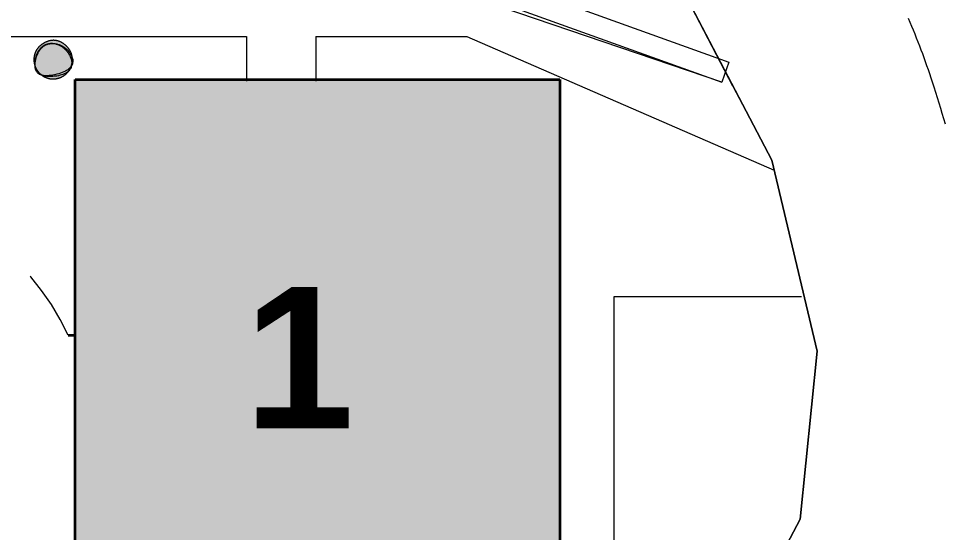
# Model space of a CAD drawing. Header units: centimetres. Extents: x 0.3 to 84.3, y 0.3 to 59.7.
# Drawn here: x 18.474 to 20.44, y 48.256 to 49.347 of the extents above; entities that cross this region are included whole.
import ezdxf

# ---------------------------------------------------------------- set-up
doc = ezdxf.new("R2010")
doc.units = ezdxf.units.CM
for name, pattern in [('AUSGEZOGEN', [0]), ('KURZGESTRICHELT', [0.25, 0.15, -0.1]), ('VERDECKT', [9.525, 6.35, -3.175])]:
    doc.linetypes.add(name, pattern=pattern)
doc.layers.add('Plankopf', color=7, linetype='AUSGEZOGEN', lineweight=25)
doc.styles.add('ARIAL', font='ARIAL.TTF')

msp = doc.modelspace()

# ---------------------------------------------------------------- hatches: boundary and pattern name
at = {"layer": 'Plankopf', "linetype": 'AUSGEZOGEN', "lineweight": 13, "true_color": 0xedf5de}
h = msp.add_hatch(color=7, dxfattribs=at)
h.paths.add_polyline_path([(18.5853, 49.2452), (18.5856, 49.2457), (18.5855, 49.2455)], flags=16)
h.paths.add_polyline_path([(18.5865, 49.2471), (18.5856, 49.2457), (18.5857, 49.2459), (18.5859, 49.2466), (18.5861, 49.2472), (18.5863, 49.2479), (18.5865, 49.2486), (18.5867, 49.2493), (18.5868, 49.2499), (18.5868, 49.2498), (18.5866, 49.248), (18.5865, 49.2471), (18.5873, 49.2488), (18.588, 49.2507), (18.5885, 49.2526), (18.5888, 49.2544), (18.589, 49.2563), (18.5889, 49.2582), (18.5887, 49.2601), (18.5883, 49.2619), (18.5878, 49.2638), (18.5877, 49.2648), (18.5876, 49.2655), (18.5875, 49.2662), (18.5874, 49.2669), (18.5872, 49.2676), (18.5871, 49.2683), (18.5869, 49.269), (18.5867, 49.2697), (18.5865, 49.2704), (18.5863, 49.2711), (18.5861, 49.2718), (18.5859, 49.2725), (18.5856, 49.2732), (18.5854, 49.2739), (18.5851, 49.2746), (18.5848, 49.2752), (18.5845, 49.2759), (18.5841, 49.2766), (18.5838, 49.2773), (18.5834, 49.278), (18.5831, 49.2786), (18.5827, 49.2793), (18.5823, 49.28), (18.5818, 49.2807), (18.5814, 49.2813), (18.5809, 49.282), (18.5804, 49.2827), (18.5799, 49.2834), (18.5794, 49.284), (18.5789, 49.2847), (18.5783, 49.2854), (18.5777, 49.286), (18.5771, 49.2867), (18.5765, 49.2874), (18.5759, 49.288), (18.5752, 49.2887), (18.5745, 49.2893), (18.5738, 49.29), (18.5731, 49.2906), (18.5724, 49.2913), (18.5716, 49.2919), (18.5709, 49.2925), (18.5701, 49.2931), (18.5693, 49.2937), (18.5684, 49.2942), (18.5676, 49.2948), (18.5667, 49.2953), (18.5659, 49.2958), (18.565, 49.2963), (18.5641, 49.2968), (18.5631, 49.2973), (18.5622, 49.2977), (18.5612, 49.2981), (18.5603, 49.2985), (18.5593, 49.2989), (18.5583, 49.2992), (18.5573, 49.2995), (18.5562, 49.2998), (18.5552, 49.3), (18.5541, 49.3002), (18.553, 49.3004), (18.552, 49.3006), (18.5509, 49.3007), (18.5498, 49.3007), (18.5487, 49.3008), (18.5476, 49.3008), (18.5465, 49.3007), (18.5455, 49.3007), (18.5444, 49.3006), (18.5434, 49.3005), (18.5423, 49.3003), (18.5413, 49.3001), (18.5403, 49.2999), (18.5393, 49.2997), (18.5383, 49.2994), (18.5373, 49.2991), (18.5364, 49.2988), (18.5354, 49.2985), (18.5345, 49.2982), (18.5335, 49.2978), (18.5326, 49.2974), (18.5317, 49.297), (18.5308, 49.2966), (18.5299, 49.2962), (18.5291, 49.2957), (18.5282, 49.2952), (18.5274, 49.2948), (18.5266, 49.2943), (18.5258, 49.2938), (18.525, 49.2933), (18.5243, 49.2928), (18.5236, 49.2923), (18.5228, 49.2918), (18.5221, 49.2912), (18.5215, 49.2907), (18.5208, 49.2902), (18.5202, 49.2896), (18.5195, 49.2891), (18.5189, 49.2886), (18.5183, 49.288), (18.5178, 49.2874), (18.5172, 49.2869), (18.5167, 49.2863), (18.5161, 49.2857), (18.5156, 49.2852), (18.5151, 49.2846), (18.5147, 49.284), (18.5142, 49.2834), (18.5138, 49.2828), (18.5133, 49.2822), (18.5129, 49.2816), (18.5125, 49.281), (18.5121, 49.2804), (18.5118, 49.2797), (18.5114, 49.2791), (18.5111, 49.2785), (18.5107, 49.2778), (18.5104, 49.2772), (18.5101, 49.2766), (18.5098, 49.2759), (18.5095, 49.2753), (18.5093, 49.2746), (18.509, 49.2739), (18.5088, 49.2733), (18.5085, 49.2726), (18.5083, 49.2719), (18.5081, 49.2712), (18.5079, 49.2705), (18.5077, 49.2699), (18.5076, 49.2692), (18.5074, 49.2685), (18.5072, 49.2678), (18.5071, 49.2671), (18.507, 49.2664), (18.5069, 49.2657), (18.5068, 49.265), (18.5067, 49.2643), (18.5066, 49.2635), (18.5065, 49.2628), (18.5065, 49.2621), (18.5065, 49.2614), (18.5064, 49.2607), (18.5064, 49.26), (18.5064, 49.2593), (18.5064, 49.2586), (18.5064, 49.2579), (18.5065, 49.2571), (18.5065, 49.2564), (18.5066, 49.2557), (18.5067, 49.255), (18.5067, 49.2543), (18.5068, 49.2536), (18.507, 49.2529), (18.5071, 49.2522), (18.5072, 49.2515), (18.5074, 49.2508), (18.5075, 49.2501), (18.5077, 49.2494), (18.5079, 49.2487), (18.5081, 49.248), (18.5083, 49.2474), (18.5085, 49.2467), (18.5087, 49.246), (18.5088, 49.2473), (18.5089, 49.2491), (18.509, 49.2508), (18.509, 49.2515), (18.5091, 49.2504), (18.5092, 49.2484), (18.5094, 49.2464), (18.5098, 49.2444), (18.5103, 49.2425), (18.5105, 49.2419), (18.5104, 49.2421), (18.5101, 49.2427), (18.5098, 49.2434), (18.5095, 49.244), (18.5092, 49.2447), (18.509, 49.2453), (18.5089, 49.2456), (18.509, 49.2438), (18.5093, 49.2421), (18.5096, 49.2404), (18.51, 49.2388), (18.5106, 49.2372), (18.5113, 49.2357), (18.5121, 49.2342), (18.5131, 49.2329), (18.5142, 49.2316), (18.5155, 49.2304), (18.5169, 49.2294), (18.5186, 49.2284), (18.5204, 49.2276), (18.5224, 49.2269), (18.523, 49.2267), (18.5235, 49.2264), (18.5241, 49.226), (18.5246, 49.2256), (18.5252, 49.2252), (18.5258, 49.2248), (18.5265, 49.2245), (18.5271, 49.2241), (18.5277, 49.2237), (18.5283, 49.2234), (18.529, 49.2231), (18.5296, 49.2228), (18.5302, 49.2225), (18.5309, 49.2222), (18.5315, 49.2219), (18.5322, 49.2216), (18.5329, 49.2214), (18.5335, 49.2211), (18.5342, 49.2209), (18.5349, 49.2207), (18.5356, 49.2205), (18.5362, 49.2203), (18.5369, 49.2201), (18.5376, 49.2199), (18.5383, 49.2198), (18.539, 49.2196), (18.5397, 49.2195), (18.5404, 49.2193), (18.5411, 49.2192), (18.5418, 49.2191), (18.5425, 49.219), (18.5432, 49.219), (18.544, 49.2189), (18.5447, 49.2189), (18.5454, 49.2188), (18.5461, 49.2188), (18.5468, 49.2188), (18.5475, 49.2188), (18.5482, 49.2188), (18.5489, 49.2188), (18.5496, 49.2188), (18.5504, 49.2189), (18.5511, 49.2189), (18.5518, 49.219), (18.5525, 49.2191), (18.5532, 49.2192), (18.5539, 49.2193), (18.5546, 49.2194), (18.5553, 49.2196), (18.556, 49.2197), (18.5567, 49.2199), (18.5574, 49.2201), (18.5581, 49.2202), (18.5587, 49.2204), (18.5594, 49.2206), (18.5601, 49.2209), (18.5608, 49.2211), (18.5614, 49.2213), (18.5621, 49.2216), (18.5628, 49.2219), (18.5634, 49.2221), (18.5641, 49.2224), (18.5647, 49.2227), (18.5654, 49.223), (18.566, 49.2234), (18.5666, 49.2237), (18.5673, 49.224), (18.5679, 49.2244), (18.5685, 49.2248), (18.5691, 49.2251), (18.5697, 49.2255), (18.5703, 49.2259), (18.5709, 49.2263), (18.5714, 49.2267), (18.572, 49.2272), (18.5726, 49.2276), (18.5731, 49.228), (18.5737, 49.2285), (18.5742, 49.229), (18.5747, 49.2294), (18.5753, 49.2299), (18.5758, 49.2304), (18.5763, 49.2309), (18.5768, 49.2314), (18.5773, 49.232), (18.5777, 49.2325), (18.5782, 49.233), (18.5787, 49.2336), (18.5791, 49.2341), (18.5795, 49.2347), (18.58, 49.2353), (18.5792, 49.2347), (18.5803, 49.2358), (18.5808, 49.2362), (18.5822, 49.2378), (18.5834, 49.2394), (18.5843, 49.241), (18.5852, 49.2427), (18.5858, 49.2445), (18.5863, 49.2462)])
h.paths.add_polyline_path([(18.5212, 49.2281), (18.5214, 49.228), (18.5214, 49.228)], flags=16)
h.paths.add_polyline_path([(18.5498, 49.2939), (18.5505, 49.2938), (18.5524, 49.2934), (18.5509, 49.2937)], flags=16)
at = {"layer": 'Plankopf', "linetype": 'AUSGEZOGEN', "lineweight": 13, "true_color": 0xababab}
msp.add_hatch(color=253, dxfattribs=at).paths.add_polyline_path([(18.594, 49.2178), (18.594, 48.0392), (19.6223, 48.0392), (19.6223, 49.2178)])

# ---------------------------------------------------------------- linework, layer by layer
at = {"layer": 'Plankopf', "color": 7, "linetype": 'AUSGEZOGEN', "lineweight": 13}
for p, q in [((18.1164, 49.3085), (18.9574, 49.3085)), ((18.9574, 49.3085), (18.9574, 49.2141)), ((19.1046, 49.3085), (19.1046, 49.2141)), ((19.1046, 49.3085), (19.4246, 49.3085)), ((19.4246, 49.3085), (20.0764, 49.0251))]:
    msp.add_line(p, q, dxfattribs=at)
at = {"layer": 'Plankopf', "color": 7, "linetype": 'AUSGEZOGEN', "lineweight": 35}
for p, q in [((18.594, 48.0392), (18.594, 49.2178)), ((18.594, 49.2178), (19.6223, 49.2178)), ((19.6223, 49.2178), (19.6223, 48.0392))]:
    msp.add_line(p, q, dxfattribs=at)
at = {"layer": 'Plankopf', "color": 7, "linetype": 'VERDECKT', "lineweight": 13}
for p, q in [((19.7375, 48.0397), (19.7375, 48.7565)), ((19.7375, 48.7565), (20.1343, 48.7565))]:
    msp.add_line(p, q, dxfattribs=at)
at = {"layer": 'Plankopf', "color": 7, "linetype": 'KURZGESTRICHELT', "lineweight": 35}
msp.add_line((18.5792, 48.6744), (18.594, 48.6744), dxfattribs=at)
at = {"layer": 'Plankopf', "color": 7, "linetype": 'AUSGEZOGEN', "lineweight": 13}
for points in [[(18.4853, 46.5997), (18.4877, 46.7037), (18.5141, 46.9312), (18.5514, 47.0426), (18.7432, 47.2343), (18.9733, 47.3783), (19.7707, 47.8275), (20.0189, 48.0691), (20.1321, 48.284), (20.1678, 48.641), (20.0714, 49.0462), (19.8929, 49.3885), (19.6616, 49.6848), (19.4015, 49.8874), (19.0369, 50.0708), (19.1246, 50.5204), (19.5247, 50.3702), (19.7272, 50.2527), (19.921, 50.1092), (20.1787, 50.625)], [(18.5141, 46.9312), (15.8814, 46.737), (14.8036, 50.1167), (17.2014, 50.1559), (17.468, 50.1607), (18.4794, 50.1728), (18.7697, 50.1454), (19.0369, 50.0708), (19.4015, 49.8874), (19.6616, 49.6848), (19.8929, 49.3885), (20.0714, 49.0462), (20.1678, 48.641), (20.1321, 48.284), (20.0189, 48.0691), (19.7707, 47.8275), (18.9733, 47.3783), (18.7432, 47.2343), (18.5514, 47.0426), (18.5141, 46.9312)], [(19.9893, 49.2035), (19.8929, 49.3885), (19.6616, 49.6848), (19.42, 49.8729)], [(18.1126, 49.5708), (19.0887, 49.5756), (19.9806, 49.2543), (19.9654, 49.2122), (19.1044, 49.5053), (19.081, 49.5052), (18.1126, 49.5004)], [(18.1126, 49.526), (19.0809, 49.5307), (19.9654, 49.2122)], [(18.552, 49.3006), (18.5509, 49.3007), (18.5498, 49.3007), (18.5487, 49.3008), (18.5476, 49.3008), (18.5465, 49.3007), (18.5455, 49.3007), (18.5444, 49.3006), (18.5434, 49.3005), (18.5423, 49.3003), (18.5413, 49.3001), (18.5403, 49.2999), (18.5393, 49.2997), (18.5383, 49.2994), (18.5373, 49.2991), (18.5364, 49.2988), (18.5354, 49.2985), (18.5345, 49.2982), (18.5335, 49.2978), (18.5326, 49.2974), (18.5317, 49.297), (18.5308, 49.2966), (18.5299, 49.2962), (18.5291, 49.2957), (18.5282, 49.2952), (18.5274, 49.2948), (18.5266, 49.2943), (18.5258, 49.2938), (18.525, 49.2933), (18.5243, 49.2928), (18.5236, 49.2923), (18.5228, 49.2918), (18.5221, 49.2912), (18.5215, 49.2907), (18.5208, 49.2902), (18.5202, 49.2896), (18.5195, 49.2891), (18.5189, 49.2886), (18.5183, 49.288), (18.5178, 49.2874), (18.5172, 49.2869), (18.5167, 49.2863), (18.5161, 49.2857), (18.5156, 49.2852), (18.5151, 49.2846), (18.5147, 49.284), (18.5142, 49.2834), (18.5138, 49.2828), (18.5133, 49.2822), (18.5129, 49.2816), (18.5125, 49.281), (18.5121, 49.2804), (18.5118, 49.2797), (18.5114, 49.2791), (18.5111, 49.2785), (18.5107, 49.2778), (18.5104, 49.2772), (18.5101, 49.2766), (18.5098, 49.2759), (18.5095, 49.2753), (18.5093, 49.2746), (18.509, 49.2739), (18.5088, 49.2733), (18.5085, 49.2726), (18.5083, 49.2719), (18.5081, 49.2712), (18.5079, 49.2705), (18.5077, 49.2699), (18.5076, 49.2692), (18.5074, 49.2685), (18.5072, 49.2678), (18.5071, 49.2671), (18.507, 49.2664), (18.5069, 49.2657), (18.5068, 49.265), (18.5067, 49.2643), (18.5066, 49.2635), (18.5065, 49.2628), (18.5065, 49.2621), (18.5065, 49.2614), (18.5064, 49.2607), (18.5064, 49.26), (18.5064, 49.2593), (18.5064, 49.2586), (18.5064, 49.2579), (18.5065, 49.2571), (18.5065, 49.2564), (18.5066, 49.2557), (18.5067, 49.255), (18.5067, 49.2543), (18.5068, 49.2536), (18.507, 49.2529), (18.5071, 49.2522), (18.5072, 49.2515), (18.5074, 49.2508), (18.5075, 49.2501), (18.5077, 49.2494), (18.5079, 49.2487), (18.5081, 49.248), (18.5083, 49.2474), (18.5085, 49.2467), (18.5087, 49.246), (18.509, 49.2453), (18.5092, 49.2447), (18.5095, 49.244), (18.5098, 49.2434), (18.5101, 49.2427), (18.5104, 49.2421), (18.5107, 49.2414), (18.511, 49.2408), (18.5113, 49.2402), (18.5117, 49.2395), (18.512, 49.2389), (18.5124, 49.2383), (18.5128, 49.2377), (18.5132, 49.2371), (18.5136, 49.2365), (18.514, 49.2359), (18.5144, 49.2354), (18.5148, 49.2348), (18.5152, 49.2342), (18.5157, 49.2337), (18.5161, 49.2331), (18.5166, 49.2326), (18.5171, 49.2321), (18.5176, 49.2315), (18.5181, 49.231), (18.5186, 49.2305), (18.5191, 49.23), (18.5196, 49.2295), (18.5201, 49.2291), (18.5207, 49.2286), (18.5212, 49.2281), (18.5218, 49.2277), (18.5223, 49.2272), (18.5229, 49.2268), (18.5235, 49.2264), (18.5241, 49.226), (18.5246, 49.2256), (18.5252, 49.2252), (18.5258, 49.2248), (18.5265, 49.2245), (18.5271, 49.2241), (18.5277, 49.2237), (18.5283, 49.2234), (18.529, 49.2231), (18.5296, 49.2228), (18.5302, 49.2225), (18.5309, 49.2222), (18.5315, 49.2219), (18.5322, 49.2216), (18.5329, 49.2214), (18.5335, 49.2211), (18.5342, 49.2209), (18.5349, 49.2207), (18.5356, 49.2205), (18.5362, 49.2203), (18.5369, 49.2201), (18.5376, 49.2199), (18.5383, 49.2198), (18.539, 49.2196), (18.5397, 49.2195), (18.5404, 49.2193), (18.5411, 49.2192), (18.5418, 49.2191), (18.5425, 49.219), (18.5432, 49.219), (18.544, 49.2189), (18.5447, 49.2189), (18.5454, 49.2188), (18.5461, 49.2188), (18.5468, 49.2188), (18.5475, 49.2188), (18.5482, 49.2188), (18.5489, 49.2188), (18.5496, 49.2188), (18.5504, 49.2189), (18.5511, 49.2189), (18.5518, 49.219), (18.5525, 49.2191), (18.5532, 49.2192), (18.5539, 49.2193), (18.5546, 49.2194), (18.5553, 49.2196), (18.556, 49.2197), (18.5567, 49.2199), (18.5574, 49.2201), (18.5581, 49.2202), (18.5587, 49.2204), (18.5594, 49.2206), (18.5601, 49.2209), (18.5608, 49.2211), (18.5614, 49.2213), (18.5621, 49.2216), (18.5628, 49.2219), (18.5634, 49.2221), (18.5641, 49.2224), (18.5647, 49.2227), (18.5654, 49.223), (18.566, 49.2234), (18.5666, 49.2237), (18.5673, 49.224), (18.5679, 49.2244), (18.5685, 49.2248), (18.5691, 49.2251), (18.5697, 49.2255), (18.5703, 49.2259), (18.5709, 49.2263), (18.5714, 49.2267), (18.572, 49.2272), (18.5726, 49.2276), (18.5731, 49.228), (18.5737, 49.2285), (18.5742, 49.229), (18.5747, 49.2294), (18.5753, 49.2299), (18.5758, 49.2304), (18.5763, 49.2309), (18.5768, 49.2314), (18.5773, 49.232), (18.5777, 49.2325), (18.5782, 49.233), (18.5787, 49.2336), (18.5791, 49.2341), (18.5795, 49.2347), (18.58, 49.2353), (18.5804, 49.2358), (18.5808, 49.2364), (18.5812, 49.237), (18.5816, 49.2376), (18.582, 49.2382), (18.5823, 49.2388), (18.5827, 49.2394), (18.583, 49.2401), (18.5834, 49.2407), (18.5837, 49.2413), (18.584, 49.242), (18.5843, 49.2426), (18.5846, 49.2432), (18.5849, 49.2439), (18.5852, 49.2446), (18.5854, 49.2452), (18.5857, 49.2459), (18.5859, 49.2466), (18.5861, 49.2472), (18.5863, 49.2479), (18.5865, 49.2486), (18.5867, 49.2493), (18.5869, 49.25), (18.587, 49.2507), (18.5872, 49.2514), (18.5873, 49.2521), (18.5874, 49.2528), (18.5876, 49.2535), (18.5877, 49.2542), (18.5877, 49.2549), (18.5878, 49.2556), (18.5879, 49.2563), (18.5879, 49.257), (18.588, 49.2577), (18.588, 49.2584), (18.588, 49.2592), (18.588, 49.2599), (18.588, 49.2606), (18.588, 49.2613), (18.588, 49.262), (18.5879, 49.2627), (18.5878, 49.2634), (18.5878, 49.2641), (18.5877, 49.2648), (18.5876, 49.2655), (18.5875, 49.2662), (18.5874, 49.2669), (18.5872, 49.2676), (18.5871, 49.2683), (18.5869, 49.269), (18.5867, 49.2697), (18.5865, 49.2704), (18.5863, 49.2711), (18.5861, 49.2718), (18.5859, 49.2725), (18.5856, 49.2732), (18.5854, 49.2739), (18.5851, 49.2746), (18.5848, 49.2752), (18.5845, 49.2759), (18.5841, 49.2766), (18.5838, 49.2773), (18.5834, 49.278), (18.5831, 49.2786), (18.5827, 49.2793), (18.5823, 49.28), (18.5818, 49.2807), (18.5814, 49.2813), (18.5809, 49.282), (18.5804, 49.2827), (18.5799, 49.2834), (18.5794, 49.284), (18.5789, 49.2847), (18.5783, 49.2854), (18.5777, 49.286), (18.5771, 49.2867), (18.5765, 49.2874), (18.5759, 49.288), (18.5752, 49.2887), (18.5745, 49.2893), (18.5738, 49.29), (18.5731, 49.2906), (18.5724, 49.2913), (18.5716, 49.2919), (18.5709, 49.2925), (18.5701, 49.2931), (18.5693, 49.2937), (18.5684, 49.2942), (18.5676, 49.2948), (18.5667, 49.2953), (18.5659, 49.2958), (18.565, 49.2963), (18.5641, 49.2968), (18.5631, 49.2973), (18.5622, 49.2977), (18.5612, 49.2981), (18.5603, 49.2985), (18.5593, 49.2989), (18.5583, 49.2992), (18.5573, 49.2995), (18.5562, 49.2998), (18.5552, 49.3), (18.5541, 49.3002), (18.553, 49.3004), (18.552, 49.3006)], [(18.5548, 49.2286), (18.5504, 49.2276), (18.5463, 49.2268), (18.5425, 49.2262), (18.5389, 49.2258), (18.5356, 49.2255), (18.5325, 49.2255), (18.5296, 49.2256), (18.527, 49.2259), (18.5246, 49.2263), (18.5224, 49.2269), (18.5204, 49.2276), (18.5186, 49.2284), (18.5169, 49.2294), (18.5155, 49.2304), (18.5142, 49.2316), (18.5131, 49.2329), (18.5121, 49.2342), (18.5113, 49.2357), (18.5106, 49.2372), (18.51, 49.2388), (18.5096, 49.2404), (18.5093, 49.2421), (18.509, 49.2438), (18.5089, 49.2455), (18.5088, 49.2473), (18.5089, 49.2491), (18.509, 49.2508), (18.5091, 49.2526), (18.5094, 49.2544), (18.5096, 49.2562), (18.5099, 49.2579), (18.5103, 49.2596), (18.5107, 49.2613), (18.5111, 49.2629), (18.5115, 49.2646), (18.512, 49.2661), (18.5126, 49.2677), (18.5131, 49.2692), (18.5137, 49.2707), (18.5144, 49.2722), (18.5151, 49.2736), (18.5158, 49.275), (18.5165, 49.2763), (18.5173, 49.2776), (18.5181, 49.2789), (18.519, 49.2801), (18.5199, 49.2813), (18.5208, 49.2824), (18.5217, 49.2835), (18.5227, 49.2845), (18.5238, 49.2855), (18.5248, 49.2865), (18.5259, 49.2874), (18.527, 49.2882), (18.5282, 49.289), (18.5294, 49.2897), (18.5306, 49.2904), (18.5318, 49.291), (18.5331, 49.2916), (18.5344, 49.2921), (18.5358, 49.2926), (18.5372, 49.293), (18.5386, 49.2933), (18.54, 49.2936), (18.5414, 49.2938), (18.5429, 49.294), (18.5444, 49.2941), (18.5459, 49.2941), (18.5474, 49.2941), (18.5489, 49.294), (18.5505, 49.2938), (18.552, 49.2936), (18.5536, 49.2934), (18.5551, 49.293), (18.5567, 49.2926), (18.5582, 49.2922), (18.5598, 49.2916), (18.5613, 49.291), (18.5629, 49.2904), (18.5644, 49.2897), (18.5659, 49.2889), (18.5674, 49.288), (18.5689, 49.2871), (18.5704, 49.2861), (18.5718, 49.2851), (18.5733, 49.2839), (18.5747, 49.2827), (18.5761, 49.2815), (18.5774, 49.2802), (18.5787, 49.2788), (18.58, 49.2773), (18.5813, 49.2758), (18.5824, 49.2742), (18.5836, 49.2726), (18.5846, 49.2709), (18.5856, 49.2691), (18.5864, 49.2674), (18.5872, 49.2656), (18.5878, 49.2638), (18.5883, 49.2619), (18.5887, 49.2601), (18.5889, 49.2582), (18.589, 49.2563), (18.5888, 49.2544), (18.5885, 49.2526), (18.588, 49.2507), (18.5873, 49.2488), (18.5864, 49.247), (18.5853, 49.2452), (18.5839, 49.2434), (18.5823, 49.2417), (18.5804, 49.24), (18.5783, 49.2384), (18.5758, 49.2368), (18.5731, 49.2352), (18.5701, 49.2338), (18.5667, 49.2324), (18.5631, 49.231), (18.5591, 49.2298), (18.5548, 49.2286)], [(18.5509, 49.2243), (18.5469, 49.2239), (18.5431, 49.2237), (18.5396, 49.2237), (18.5363, 49.2238), (18.5332, 49.2242), (18.5304, 49.2247), (18.5277, 49.2253), (18.5253, 49.2261), (18.5231, 49.2271), (18.521, 49.2282), (18.5192, 49.2294), (18.5175, 49.2307), (18.516, 49.2322), (18.5147, 49.2337), (18.5135, 49.2353), (18.5125, 49.237), (18.5116, 49.2388), (18.5109, 49.2406), (18.5103, 49.2425), (18.5098, 49.2444), (18.5094, 49.2464), (18.5092, 49.2484), (18.5091, 49.2504), (18.509, 49.2524), (18.5091, 49.2544), (18.5092, 49.2564), (18.5094, 49.2584), (18.5097, 49.2604), (18.5101, 49.2623), (18.5105, 49.2642), (18.511, 49.266), (18.5115, 49.2678), (18.5121, 49.2695), (18.5128, 49.2712), (18.5134, 49.2728), (18.5142, 49.2744), (18.5149, 49.2759), (18.5158, 49.2774), (18.5166, 49.2788), (18.5175, 49.2801), (18.5185, 49.2814), (18.5194, 49.2827), (18.5205, 49.2838), (18.5215, 49.2849), (18.5226, 49.286), (18.5237, 49.287), (18.5249, 49.2879), (18.5261, 49.2888), (18.5273, 49.2896), (18.5285, 49.2904), (18.5298, 49.2911), (18.5311, 49.2917), (18.5324, 49.2923), (18.5337, 49.2928), (18.5351, 49.2932), (18.5364, 49.2936), (18.5378, 49.2939), (18.5392, 49.2941), (18.5407, 49.2943), (18.5421, 49.2944), (18.5435, 49.2945), (18.545, 49.2944), (18.5465, 49.2943), (18.548, 49.2942), (18.5494, 49.294), (18.5509, 49.2937), (18.5524, 49.2934), (18.5539, 49.2929), (18.5553, 49.2925), (18.5568, 49.2919), (18.5583, 49.2914), (18.5597, 49.2907), (18.5612, 49.29), (18.5626, 49.2892), (18.564, 49.2884), (18.5654, 49.2875), (18.5668, 49.2866), (18.5681, 49.2856), (18.5694, 49.2845), (18.5707, 49.2834), (18.572, 49.2823), (18.5732, 49.2811), (18.5744, 49.2798), (18.5756, 49.2785), (18.5767, 49.2771), (18.5778, 49.2757), (18.5789, 49.2742), (18.5799, 49.2727), (18.5808, 49.2711), (18.5818, 49.2695), (18.5826, 49.2678), (18.5834, 49.2661), (18.5842, 49.2644), (18.5848, 49.2626), (18.5854, 49.2608), (18.5859, 49.259), (18.5863, 49.2572), (18.5866, 49.2553), (18.5868, 49.2535), (18.5869, 49.2517), (18.5868, 49.2498), (18.5866, 49.248), (18.5863, 49.2462), (18.5858, 49.2445), (18.5852, 49.2427), (18.5843, 49.241), (18.5834, 49.2394), (18.5822, 49.2378), (18.5808, 49.2362), (18.5792, 49.2347), (18.5775, 49.2333), (18.5755, 49.2319), (18.5733, 49.2306), (18.5708, 49.2294), (18.5681, 49.2283), (18.5652, 49.2273), (18.562, 49.2264), (18.5586, 49.2256), (18.5549, 49.2249), (18.5509, 49.2243)], [(19.9893, 49.2035), (20.0714, 49.0462), (20.1305, 48.7979)], [(20.1305, 48.7979), (20.1678, 48.641), (20.1321, 48.284), (20.0189, 48.0691), (19.9921, 48.043), (19.7707, 47.8275)]]:
    msp.add_lwpolyline(points, dxfattribs=at)
for centre, radius, start, end in [((18.9501, 48.7383), 1.5371, 17.9563, 23.3283), ((16.9925, 48.1079), 3.5937, 16.401, 17.8963)]:
    msp.add_arc(centre, radius, start, end, dxfattribs=at)
at = {"layer": 'Plankopf', "color": 254, "linetype": 'AUSGEZOGEN', "lineweight": 13, "true_color": 0xe3e3e3}
for centre, radius, start, end in [((18.9501, 48.7383), 1.5371, 17.9563, 23.3283), ((16.9925, 48.1079), 3.5937, 16.401, 17.8963)]:
    msp.add_arc(centre, radius, start, end, dxfattribs=at)
at = {"layer": 'Plankopf', "color": 7, "linetype": 'KURZGESTRICHELT', "lineweight": 13}
msp.add_arc((18.0992, 48.4544), 0.528, 24.62, 88.1384, dxfattribs=at)

# ---------------------------------------------------------------- texts
at = {"layer": 'Plankopf', "color": 7, "linetype": 'AUSGEZOGEN', "lineweight": 50, "insert": (18.9524, 48.4771), "char_height": 0.3, "width": 0.15, "attachment_point": 7, "style": 'ARIAL'}
msp.add_mtext('\\fArial|i0|b1|c0|p0;1', dxfattribs=at)

doc.saveas('drawing.dxf')
